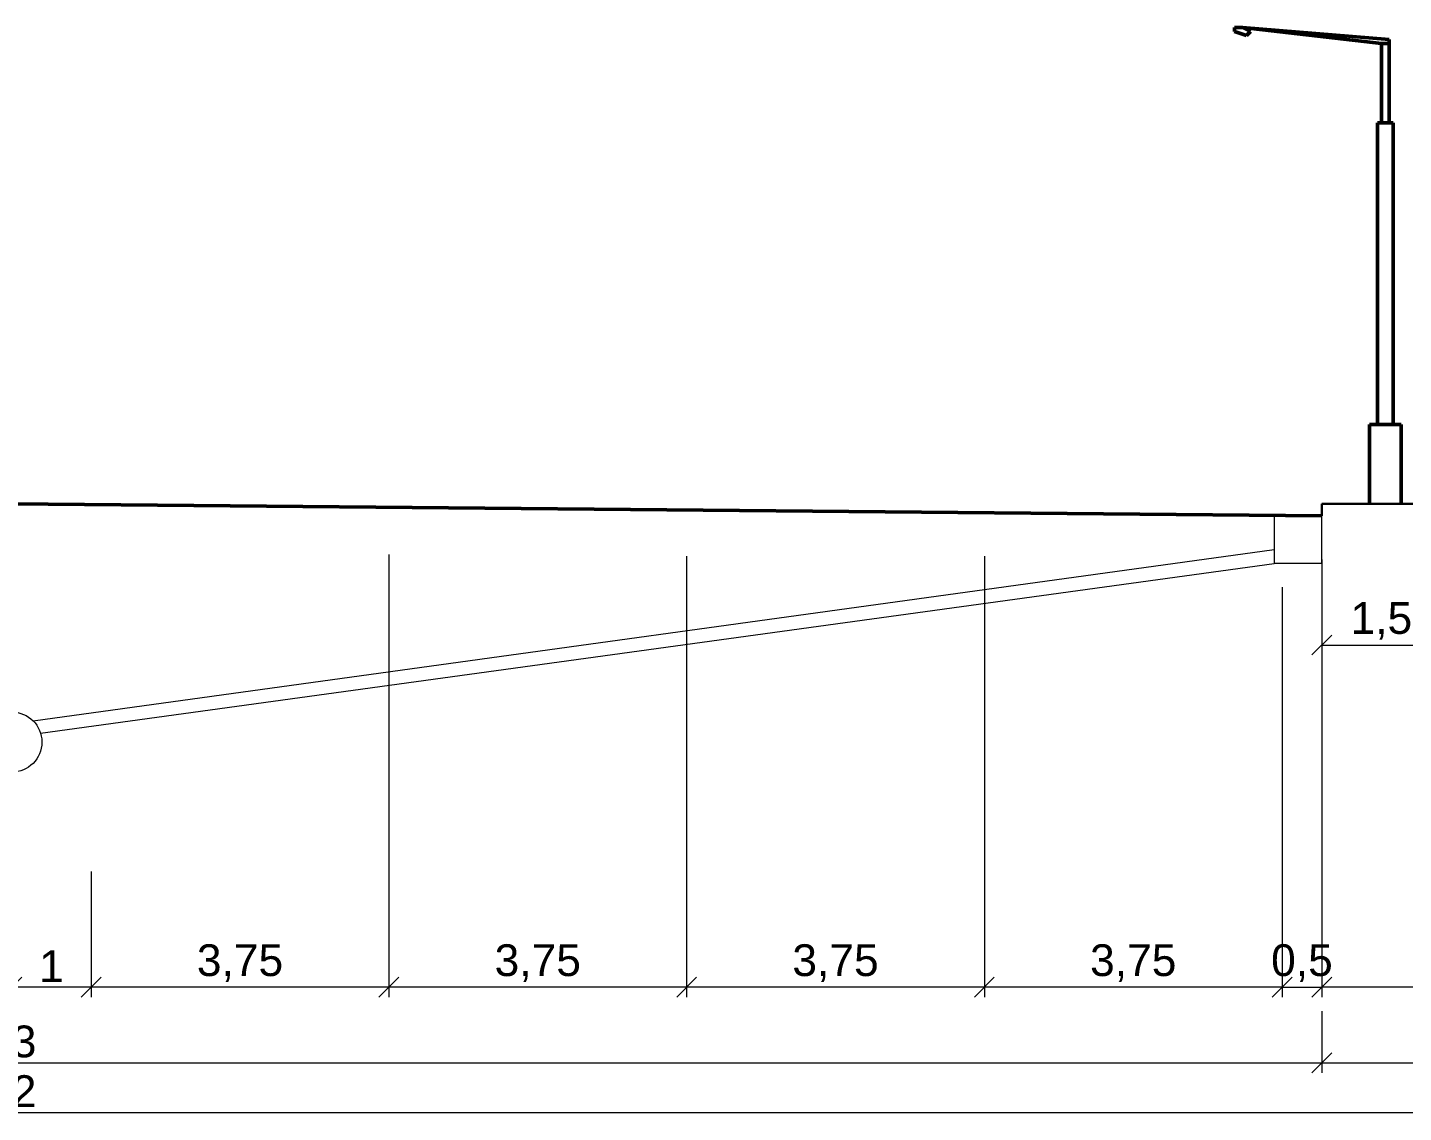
# Model space of a CAD drawing. Header units: millimetres. Extents: x -2123 to 33349, y -614 to 835.
# Drawn here: x 46.15 to 63.48, y -185.26 to -171.6 of the extents above; entities that cross this region are included whole.
import ezdxf

# ---------------------------------------------------------------- set-up
doc = ezdxf.new("R2010")
doc.units = ezdxf.units.MM
doc.layers.get('0').update_dxf_attribs({"lineweight": 15})
for name, color, linetype, lineweight in [('Дор. Розм.', 7, 'Continuous', 50), ('Линия 0.2', 220, 'Continuous', 20), ('Линия 0.3', 160, 'Continuous', 30), ('Линия 0.5', 26, 'Continuous', 50), ('Размер', 94, 'Continuous', 15)]:
    doc.layers.add(name, color=color, linetype=linetype, lineweight=lineweight)
doc.styles.get("Standard").update_dxf_attribs({"font": 'arial.ttf'})
doc.dimstyles.new('М-100', dxfattribs={"dimscale": 100, "dimtxt": 4, "dimasz": 2.5, "dimexe": 1.25, "dimexo": 3, "dimtad": 1, "dimlfac": 0.001, "dimtxsty": 'Standard', "dimblk": 'OBLIQUE', "dimcen": 2.5, "dimadec": 0, "dimazin": 0, "dimtfac": 1, "dimtmove": 0, "dimatfit": 3, "dimldrblk": 'OBLIQUE', "dimfxl": 1.25, "dimlwd": -1, "dimlwe": -1, "dimarcsym": 0})

# ---------------------------------------------------------------- blocks, each defined once
blk = doc.blocks.new('_Oblique')
at = {"color": 0, "linetype": 'ByBlock', "lineweight": -2}
blk.add_line((-0.5, -0.5), (0.5, 0.5), dxfattribs=at)
blk = doc.blocks.new('*D322')
at = {"layer": 'Defpoints', "color": 0, "ltscale": 1000, "transparency": 16777216}
for p in [(56599, 64852), (53599, 64452), (53599, 58765)]:
    blk.add_point(p, dxfattribs=at)
at = {"layer": 'Размер', "color": 0, "ltscale": 1000, "transparency": 16777216}
for p, q in [((56599, 64552), (56599, 58640)), ((53599, 64152), (53599, 58640)), ((56599, 58765), (53599, 58765))]:
    blk.add_line(p, q, dxfattribs=at)
at = {"layer": 'Размер', "color": 0, "ltscale": 1000, "transparency": 16777216, "xscale": 250, "yscale": 250, "zscale": 250, "rotation": 180}
blk.add_blockref('_Oblique', (53599, 58765), dxfattribs=at)
at = {"layer": 'Размер', "color": 0, "ltscale": 1000, "transparency": 16777216, "xscale": 250, "yscale": 250, "zscale": 250}
blk.add_blockref('_Oblique', (56599, 58765), dxfattribs=at)
at = {"layer": 'Размер', "color": 0, "ltscale": 1000, "transparency": 16777216, "insert": (55099, 59032), "char_height": 400, "attachment_point": 5}
blk.add_mtext('3', dxfattribs=at)
blk = doc.blocks.new('*D323')
at = {"layer": 'Defpoints', "color": 0, "ltscale": 1000, "transparency": 16777216}
for p in [(45599, 64495), (41849, 62437), (41849, 58765)]:
    blk.add_point(p, dxfattribs=at)
at = {"layer": 'Размер', "color": 0, "ltscale": 1000, "transparency": 16777216}
for p, q in [((45599, 64195), (45599, 58640)), ((41849, 62137), (41849, 58640)), ((45599, 58765), (41849, 58765))]:
    blk.add_line(p, q, dxfattribs=at)
at = {"layer": 'Размер', "color": 0, "ltscale": 1000, "transparency": 16777216, "xscale": 250, "yscale": 250, "zscale": 250, "rotation": 180}
blk.add_blockref('_Oblique', (41849, 58765), dxfattribs=at)
at = {"layer": 'Размер', "color": 0, "ltscale": 1000, "transparency": 16777216, "xscale": 250, "yscale": 250, "zscale": 250}
blk.add_blockref('_Oblique', (45599, 58765), dxfattribs=at)
at = {"layer": 'Размер', "color": 0, "ltscale": 1000, "transparency": 16777216, "insert": (43724, 59068), "char_height": 400, "attachment_point": 5}
blk.add_mtext('3,75', dxfattribs=at)
blk = doc.blocks.new('*D324')
at = {"layer": 'Defpoints', "color": 0, "ltscale": 1000, "transparency": 16777216}
for p in [(41849, 64516), (38099, 60522), (38099, 58765)]:
    blk.add_point(p, dxfattribs=at)
at = {"layer": 'Размер', "color": 0, "ltscale": 1000, "transparency": 16777216}
for p, q in [((41849, 64216), (41849, 58640)), ((38099, 60222), (38099, 58640)), ((41849, 58765), (38099, 58765))]:
    blk.add_line(p, q, dxfattribs=at)
at = {"layer": 'Размер', "color": 0, "ltscale": 1000, "transparency": 16777216, "xscale": 250, "yscale": 250, "zscale": 250, "rotation": 180}
blk.add_blockref('_Oblique', (38099, 58765), dxfattribs=at)
at = {"layer": 'Размер', "color": 0, "ltscale": 1000, "transparency": 16777216, "xscale": 250, "yscale": 250, "zscale": 250}
blk.add_blockref('_Oblique', (41849, 58765), dxfattribs=at)
at = {"layer": 'Размер', "color": 0, "ltscale": 1000, "transparency": 16777216, "insert": (39974, 59068), "char_height": 400, "attachment_point": 5}
blk.add_mtext('3,75', dxfattribs=at)
blk = doc.blocks.new('*D325')
at = {"layer": 'Defpoints', "color": 0, "ltscale": 1000, "transparency": 16777216}
for p in [(38099, 60522), (37099, 60324), (37099, 58765)]:
    blk.add_point(p, dxfattribs=at)
at = {"layer": 'Размер', "color": 0, "ltscale": 1000, "transparency": 16777216}
for p, q in [((38099, 60222), (38099, 58640)), ((37099, 60024), (37099, 58640)), ((38099, 58765), (37099, 58765))]:
    blk.add_line(p, q, dxfattribs=at)
at = {"layer": 'Размер', "color": 0, "ltscale": 1000, "transparency": 16777216, "xscale": 250, "yscale": 250, "zscale": 250, "rotation": 180}
blk.add_blockref('_Oblique', (37099, 58765), dxfattribs=at)
at = {"layer": 'Размер', "color": 0, "ltscale": 1000, "transparency": 16777216, "xscale": 250, "yscale": 250, "zscale": 250}
blk.add_blockref('_Oblique', (38099, 58765), dxfattribs=at)
at = {"layer": 'Размер', "color": 0, "ltscale": 1000, "transparency": 16777216, "insert": (37599, 59029), "char_height": 400, "attachment_point": 5}
blk.add_mtext('1', dxfattribs=at)
blk = doc.blocks.new('*D327')
at = {"layer": 'Defpoints', "color": 0, "ltscale": 1000, "transparency": 16777216}
for p in [(53099, 62673), (53599, 62673), (53599, 58765)]:
    blk.add_point(p, dxfattribs=at)
at = {"layer": 'Размер', "color": 0, "ltscale": 1000, "transparency": 16777216}
for p, q in [((53099, 62373), (53099, 58640)), ((53599, 62373), (53599, 58640)), ((53099, 58765), (53599, 58765))]:
    blk.add_line(p, q, dxfattribs=at)
at = {"layer": 'Размер', "color": 0, "ltscale": 1000, "transparency": 16777216, "xscale": 250, "yscale": 250, "zscale": 250, "rotation": 180}
blk.add_blockref('_Oblique', (53099, 58765), dxfattribs=at)
at = {"layer": 'Размер', "color": 0, "ltscale": 1000, "transparency": 16777216, "xscale": 250, "yscale": 250, "zscale": 250}
blk.add_blockref('_Oblique', (53599, 58765), dxfattribs=at)
at = {"layer": 'Размер', "color": 0, "ltscale": 1000, "transparency": 16777216, "insert": (53349, 59068), "char_height": 400, "attachment_point": 5}
blk.add_mtext('0,5', dxfattribs=at)
blk = doc.blocks.new('*D328')
at = {"layer": 'Defpoints', "color": 0, "ltscale": 1000, "transparency": 16777216}
for p in [(53599, 63552), (55099, 63552), (55099, 63075)]:
    blk.add_point(p, dxfattribs=at)
at = {"layer": 'Размер', "color": 0, "ltscale": 1000, "transparency": 16777216}
for p, q in [((53599, 63252), (53599, 62950)), ((55099, 63252), (55099, 62950)), ((53599, 63075), (55099, 63075))]:
    blk.add_line(p, q, dxfattribs=at)
at = {"layer": 'Размер', "color": 0, "ltscale": 1000, "transparency": 16777216, "xscale": 250, "yscale": 250, "zscale": 250, "rotation": 180}
blk.add_blockref('_Oblique', (53599, 63075), dxfattribs=at)
at = {"layer": 'Размер', "color": 0, "ltscale": 1000, "transparency": 16777216, "xscale": 250, "yscale": 250, "zscale": 250}
blk.add_blockref('_Oblique', (55099, 63075), dxfattribs=at)
at = {"layer": 'Размер', "color": 0, "ltscale": 1000, "transparency": 16777216, "insert": (54349, 63378), "char_height": 400, "attachment_point": 5}
blk.add_mtext('1,5', dxfattribs=at)
blk = doc.blocks.new('*D330')
at = {"layer": 'Defpoints', "color": 0, "ltscale": 1000, "transparency": 16777216}
for p in [(63099, 60084), (11099, 58765), (63099, 57187)]:
    blk.add_point(p, dxfattribs=at)
at = {"layer": 'Размер', "color": 0, "ltscale": 1000, "transparency": 16777216}
for p, q in [((63099, 59784), (63099, 57062)), ((11099, 58465), (11099, 57062)), ((11099, 57187), (63099, 57187))]:
    blk.add_line(p, q, dxfattribs=at)
at = {"layer": 'Размер', "color": 0, "ltscale": 1000, "transparency": 16777216, "xscale": 250, "yscale": 250, "zscale": 250, "rotation": 180}
blk.add_blockref('_Oblique', (11099, 57187), dxfattribs=at)
at = {"layer": 'Размер', "color": 0, "ltscale": 1000, "transparency": 16777216, "xscale": 250, "yscale": 250, "zscale": 250}
blk.add_blockref('_Oblique', (63099, 57187), dxfattribs=at)
at = {"layer": 'Размер', "color": 0, "ltscale": 1000, "transparency": 16777216, "insert": (37099, 57453), "char_height": 400, "attachment_point": 5}
blk.add_mtext('52', dxfattribs=at)
blk = doc.blocks.new('*D333')
at = {"layer": 'Defpoints', "color": 0, "ltscale": 1000, "transparency": 16777216}
for p in [(49349, 64495), (45599, 62437), (45599, 58765)]:
    blk.add_point(p, dxfattribs=at)
at = {"layer": 'Размер', "color": 0, "ltscale": 1000, "transparency": 16777216}
for p, q in [((49349, 64195), (49349, 58640)), ((45599, 62137), (45599, 58640)), ((49349, 58765), (45599, 58765))]:
    blk.add_line(p, q, dxfattribs=at)
at = {"layer": 'Размер', "color": 0, "ltscale": 1000, "transparency": 16777216, "xscale": 250, "yscale": 250, "zscale": 250, "rotation": 180}
blk.add_blockref('_Oblique', (45599, 58765), dxfattribs=at)
at = {"layer": 'Размер', "color": 0, "ltscale": 1000, "transparency": 16777216, "xscale": 250, "yscale": 250, "zscale": 250}
blk.add_blockref('_Oblique', (49349, 58765), dxfattribs=at)
at = {"layer": 'Размер', "color": 0, "ltscale": 1000, "transparency": 16777216, "insert": (47474, 59068), "char_height": 400, "attachment_point": 5}
blk.add_mtext('3,75', dxfattribs=at)
blk = doc.blocks.new('*D334')
at = {"layer": 'Defpoints', "color": 0, "ltscale": 1000, "transparency": 16777216}
for p in [(53099, 64102), (49349, 62437), (49349, 58765)]:
    blk.add_point(p, dxfattribs=at)
at = {"layer": 'Размер', "color": 0, "ltscale": 1000, "transparency": 16777216}
for p, q in [((53099, 63802), (53099, 58640)), ((49349, 62137), (49349, 58640)), ((53099, 58765), (49349, 58765))]:
    blk.add_line(p, q, dxfattribs=at)
at = {"layer": 'Размер', "color": 0, "ltscale": 1000, "transparency": 16777216, "xscale": 250, "yscale": 250, "zscale": 250, "rotation": 180}
blk.add_blockref('_Oblique', (49349, 58765), dxfattribs=at)
at = {"layer": 'Размер', "color": 0, "ltscale": 1000, "transparency": 16777216, "xscale": 250, "yscale": 250, "zscale": 250}
blk.add_blockref('_Oblique', (53099, 58765), dxfattribs=at)
at = {"layer": 'Размер', "color": 0, "ltscale": 1000, "transparency": 16777216, "insert": (51224, 59068), "char_height": 400, "attachment_point": 5}
blk.add_mtext('3,75', dxfattribs=at)
blk = doc.blocks.new('*D357')
at = {"layer": 'Defpoints', "color": 0, "ltscale": 1000, "transparency": 16777216}
for p in [(20599, 58765), (53599, 58765), (53599, 57812)]:
    blk.add_point(p, dxfattribs=at)
at = {"layer": 'Размер', "color": 0, "ltscale": 1000, "transparency": 16777216}
for p, q in [((20599, 58465), (20599, 57687)), ((53599, 58465), (53599, 57687)), ((20599, 57812), (53599, 57812))]:
    blk.add_line(p, q, dxfattribs=at)
at = {"layer": 'Размер', "color": 0, "ltscale": 1000, "transparency": 16777216, "xscale": 250, "yscale": 250, "zscale": 250, "rotation": 180}
blk.add_blockref('_Oblique', (20599, 57812), dxfattribs=at)
at = {"layer": 'Размер', "color": 0, "ltscale": 1000, "transparency": 16777216, "xscale": 250, "yscale": 250, "zscale": 250}
blk.add_blockref('_Oblique', (53599, 57812), dxfattribs=at)
at = {"layer": 'Размер', "color": 0, "ltscale": 1000, "transparency": 16777216, "insert": (37099, 58079), "char_height": 400, "attachment_point": 5}
blk.add_mtext('33', dxfattribs=at)
blk = doc.blocks.new('*D359')
at = {"layer": 'Defpoints', "color": 0, "ltscale": 1000, "transparency": 16777216}
for p in [(53599, 58765), (63099, 58765), (63099, 57812)]:
    blk.add_point(p, dxfattribs=at)
at = {"layer": 'Размер', "color": 0, "ltscale": 1000, "transparency": 16777216}
for p, q in [((53599, 58465), (53599, 57687)), ((63099, 58465), (63099, 57687)), ((53599, 57812), (63099, 57812))]:
    blk.add_line(p, q, dxfattribs=at)
at = {"layer": 'Размер', "color": 0, "ltscale": 1000, "transparency": 16777216, "xscale": 250, "yscale": 250, "zscale": 250, "rotation": 180}
blk.add_blockref('_Oblique', (53599, 57812), dxfattribs=at)
at = {"layer": 'Размер', "color": 0, "ltscale": 1000, "transparency": 16777216, "xscale": 250, "yscale": 250, "zscale": 250}
blk.add_blockref('_Oblique', (63099, 57812), dxfattribs=at)
at = {"layer": 'Размер', "color": 0, "ltscale": 1000, "transparency": 16777216, "insert": (58349, 58115), "char_height": 400, "attachment_point": 5}
blk.add_mtext('9,5', dxfattribs=at)
blk = doc.blocks.new('1')
at = {"color": 0, "ltscale": 1000}
for p, q in [((52598.804, 70852.384), (52498.804, 70852.384)), ((52498.804, 70852.384), (52498.804, 70802.384)), ((52498.804, 70802.384), (52648.804, 70752.384)), ((54348.804, 70652.384), (52598.804, 70852.384)), ((54448.804, 70702.384), (52598.804, 70852.384)), ((52598.804, 70852.384), (52698.804, 70802.384)), ((52698.804, 70802.384), (52598.804, 70852.384)), ((52648.804, 70752.384), (52698.804, 70802.384)), ((54348.804, 69652.384), (54348.804, 70652.384)), ((54348.804, 70652.384), (54448.804, 70652.384)), ((54448.804, 70652.384), (54448.804, 70702.384)), ((54448.804, 70652.384), (54448.804, 69652.384)), ((54298.804, 67002.384), (54298.804, 69652.384)), ((54298.804, 69652.384), (54298.804, 65852.384)), ((54498.804, 69652.384), (54298.804, 69652.384)), ((54298.804, 69652.384), (54348.804, 69652.384)), ((54348.804, 69652.384), (54398.804, 69652.384)), ((54398.804, 69652.384), (54348.804, 69652.384)), ((54498.804, 65852.384), (54498.804, 69652.384)), ((54298.804, 65852.384), (54298.804, 67002.384)), ((54498.804, 65852.384), (54498.804, 67002.384)), ((54498.804, 67002.384), (54498.804, 65852.384)), ((54198.804, 64852.384), (54198.804, 65852.384)), ((54198.804, 65852.384), (54598.804, 65852.384)), ((54498.804, 65852.384), (54298.804, 65852.384)), ((54298.804, 65852.384), (54498.804, 65852.384)), ((54598.804, 65852.384), (54498.804, 65852.384)), ((54598.804, 65852.384), (54598.804, 64852.384)), ((54598.804, 64852.384), (54598.804, 65852.384))]:
    blk.add_line(p, q, dxfattribs=at)
at = {"layer": 'Линия 0.2', "color": 0, "ltscale": 1000}
for p, q in [((53598.804, 64702.384), (52998.804, 64702.589)), ((52998.804, 64702.589), (52998.804, 64102.384)), ((53598.599, 64102.384), (53598.804, 64702.384)), ((37369.224, 62119.263), (52998.804, 64278.89)), ((37462.355, 61963.954), (52998.804, 64102.384)), ((53598.804, 64102.384), (52998.804, 64102.384))]:
    blk.add_line(p, q, dxfattribs=at)
blk.add_circle((37100.209, 61852.371), 378.947, dxfattribs=at)
at = {"layer": 'Линия 0.3', "color": 0, "ltscale": 1000}
for p, q in [((56598.804, 64852.384), (53598.804, 64852.384)), ((53598.804, 64852.384), (53598.804, 64702.384))]:
    blk.add_line(p, q, dxfattribs=at)
at = {"layer": 'Линия 0.5', "color": 0, "ltscale": 1000}
blk.add_line((53598.804, 64702.384), (37098.804, 64852.384), dxfattribs=at)
at = {"layer": 'Размер', "color": 0, "ltscale": 1000}
for base, p1, p2, picture, middle in [((53598.804, 58765.386), (56598.804, 64852.384), (53598.804, 64452.384), '*D322', (55098.804, 59032.252)), ((38098.804, 58765.386), (41848.804, 64515.982), (38098.804, 60521.966), '*D324', (39973.804, 59068.268)), ((41848.804, 58765.386), (45598.804, 64495.318), (41848.804, 62436.714), '*D323', (43723.804, 59068.268)), ((45598.804, 58765.386), (49348.804, 64495.318), (45598.804, 62436.714), '*D333', (47473.804, 59068.268)), ((49348.804, 58765.386), (53098.804, 64102.384), (49348.804, 62436.714), '*D334', (51223.804, 59068.268)), ((55098.804, 63075.011), (53598.804, 63552.384), (55098.804, 63552.384), '*D328', (54348.804, 63377.893)), ((37098.804, 58765.386), (38098.804, 60521.966), (37098.804, 60324.354), '*D325', (37598.804, 59028.705))]:
    dim = blk.add_linear_dim(base=base, p1=p1, p2=p2, angle=180, dimstyle='М-100', dxfattribs=at)
    dim.commit()
    dim.dimension.update_dxf_attribs({"geometry": picture, "text_midpoint": middle})
dim = blk.add_linear_dim(base=(53598.804, 58765.386), p1=(53098.804, 62673.03), p2=(53598.804, 62673.03), angle=180, dimstyle='М-100', dxfattribs=at)
dim.commit()
dim.dimension.update_dxf_attribs({"geometry": '*D327', "text_midpoint": (53348.804, 58765.386), "dimtype": 128})
dim = blk.add_linear_dim(base=(63098.804, 57186.6), p1=(11098.804, 58765.386), p2=(63098.804, 60083.7), dimstyle='М-100', dxfattribs=at)
dim.commit()
dim.dimension.update_dxf_attribs({"geometry": '*D330', "text_midpoint": (37098.804, 57186.6), "dimtype": 128})
for base, p1, p2, picture, middle in [((53598.804, 57811.912), (20598.804, 58765.386), (53598.804, 58765.386), '*D357', (37098.804, 58078.778)), ((63098.804, 57811.912), (53598.804, 58765.386), (63098.804, 58765.386), '*D359', (58348.804, 58114.794))]:
    dim = blk.add_linear_dim(base=base, p1=p1, p2=p2, dimstyle='М-100', dxfattribs=at)
    dim.commit()
    dim.dimension.update_dxf_attribs({"geometry": picture, "text_midpoint": middle})

msp = doc.modelspace()

# ---------------------------------------------------------------- block references
at = {"layer": 'Дор. Розм.', "xscale": 0.001, "yscale": 0.001, "zscale": 0.001}
msp.add_blockref('1', (8.851, -242.448), dxfattribs=at)

doc.saveas('drawing.dxf')
